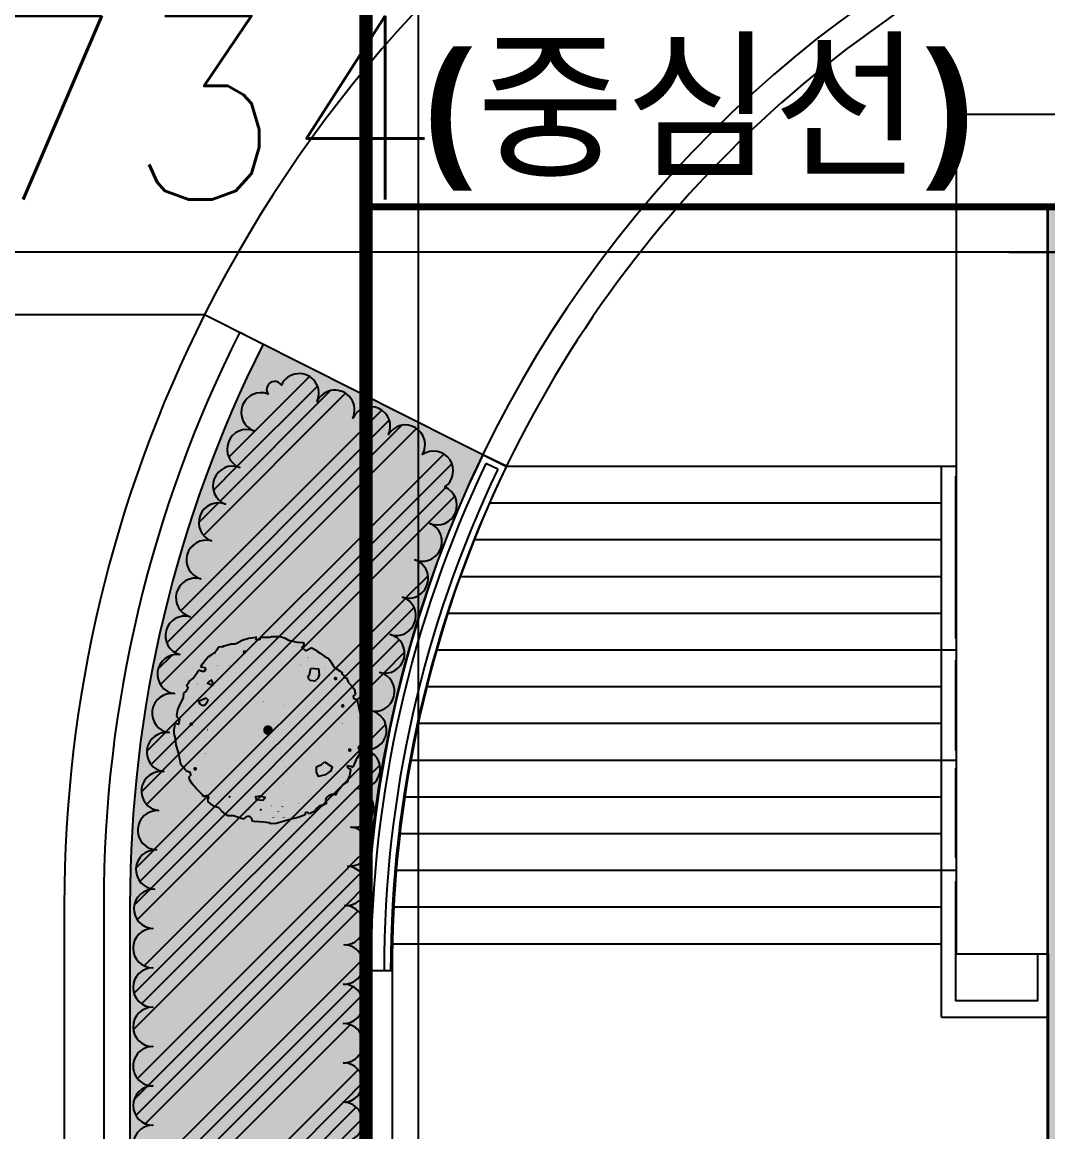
# Model space of a CAD drawing. Header units: millimetres. Extents: x 0 to 190005487, y 0 to 455456909.
# Drawn here: x 87051 to 94870, y 116832 to 125292 of the extents above; entities that cross this region are included whole.
import ezdxf

# ---------------------------------------------------------------- set-up
doc = ezdxf.new("R2010")
doc.units = ezdxf.units.MM
doc.header["$LTSCALE"] = 800
doc.header["$MEASUREMENT"] = 0
doc.header["$PDSIZE"] = -10
for name, pattern in [('CEN', [62, 60, -1, 0, -1]), ('CENTER', [2, 1.25, -0.25, 0.25, -0.25]), ('DOT2', [0.125, 0, -0.125]), ('HID', [2, 1.1, -0.9])]:
    doc.linetypes.add(name, pattern=pattern)
doc.layers.get('0').update_dxf_attribs({"linetype": 'CONTINUOUS'})
doc.layers.get('Defpoints').update_dxf_attribs({"color": 153, "linetype": 'CONTINUOUS'})
for name, color, linetype in [('0-녹지', 71, 'CONTINUOUS'), ('_관목_Out', 7, 'CONTINUOUS'), ('_관목_Plant', 76, 'CONTINUOUS'), ('_교목_Plant', 90, 'CONTINUOUS'), ('A-ANNO-TEXT2', 3, 'CONTINUOUS'), ('A-조적해치', 8, 'CONTINUOUS'), ('CEN', 1, 'CEN'), ('COL', 2, 'CONTINUOUS'), ('FIN', 5, 'CONTINUOUS'), ('tc-2', 252, 'CONTINUOUS'), ('WID', 4, 'CONTINUOUS'), ('사업부지', 7, 'CONTINUOUS'), ('지상1층', 253, 'CONTINUOUS'), ('지하2층외벽선', 6, 'CONTINUOUS')]:
    doc.layers.add(name, color=color, linetype=linetype)
doc.layers.add('CE_FH_TEXT', color=130, linetype='CONTINUOUS', lineweight=20)
doc.layers.add('XR-평면도$0$A-SSXM-STAIR', color=7, linetype='CONTINUOUS', lineweight=25)
doc.styles.add('SH_대대리576', font='NanumGothicBold.ttf')
doc.styles.get("Standard").update_dxf_attribs({"font": 'SIMPLEX.shx'})
doc.dimstyles.new('SHP 600', dxfattribs={"dimscale": 400, "dimtxt": 3.5, "dimasz": 1, "dimexe": 2, "dimexo": 2, "dimgap": 1, "dimtad": 1, "dimdec": 0, "dimzin": 0, "dimdsep": 46, "dimtxsty": 'Standard', "dimblk": 'DIMDOT', "dimcen": 0.09, "dimclrt": 3, "dimadec": 0, "dimazin": 1, "dimtfac": 1, "dimtdec": 0, "dimtix": 1, "dimtmove": 2, "dimatfit": 0, "dimldrblk": 'DIMDOT', "dimfxl": 1, "dimtfillclr": 3, "dimtolj": 1, "dimtzin": 0, "dimarcsym": 0})

# ---------------------------------------------------------------- blocks, each defined once
blk = doc.blocks.new('DIMDOT')
at = {"color": 0}
blk.add_line((-2, 0), (2, 0), dxfattribs=at)
for radius in [0.5, 0.25]:
    blk.add_circle((0, 0), radius, dxfattribs=at)
blk = doc.blocks.new('*D51')
at = {"color": 0, "lineweight": -2}
for p, q in [((75637.8, 124238.1), (75637.8, 124338.1)), ((95372.1, 124238.1), (95372.1, 124338.1)), ((94972.1, 123538.1), (76037.8, 123538.1))]:
    blk.add_line(p, q, dxfattribs=at)
at = {"layer": 'Defpoints', "color": 0}
for p in [(75637.8, 123538.1), (75637.8, 123438.1), (95372.1, 123438.1)]:
    blk.add_point(p, dxfattribs=at)
at = {"color": 0, "linetype": 'ByBlock', "lineweight": -2, "xscale": 400, "yscale": 400, "zscale": 400, "rotation": 180}
blk.add_blockref('DIMDOT', (75637.8, 123538.1), dxfattribs=at)
at = {"color": 0, "linetype": 'ByBlock', "lineweight": -2, "xscale": 400, "yscale": 400, "zscale": 400}
blk.add_blockref('DIMDOT', (95372.1, 123538.1), dxfattribs=at)
at = {"color": 3, "insert": (87238.9, 124639), "char_height": 1400, "attachment_point": 5}
blk.add_mtext('\\A1;19734', dxfattribs=at)
blk = doc.blocks.new('TL000051_0')
at = {"color": 0}
for points in [[(-0.3097, 0.5665), (-0.2973, 0.5738), (-0.2634, 0.5823), (-0.251, 0.5868), (-0.2256, 0.5868), (-0.2126, 0.5907), (-0.1747, 0.6116), (-0.1624, 0.6162), (-0.133, 0.6247), (-0.1115, 0.6286), (-0.0822, 0.6331), (-0.0795, 0.6331)], [(-0.0499, 0.6331), (-0.0548, 0.6175), (-0.0632, 0.6136), (-0.0717, 0.6136), (-0.0776, 0.6136), (-0.0795, 0.622), (-0.0795, 0.6279), (-0.0795, 0.6364)], [(-0.0499, 0.6331), (-0.0313, 0.6331), (0.015, 0.6331), (0.0235, 0.637), (0.0861, 0.637)], [(0.0861, 0.637), (0.1161, 0.6247), (0.1408, 0.6116), (0.1956, 0.5992), (0.2087, 0.5992), (0.238, 0.5953), (0.2451, 0.5934)], [(-0.4578, 0.4302), (-0.4532, 0.4395), (-0.4447, 0.4519), (-0.4238, 0.4812), (-0.4069, 0.4982), (-0.3814, 0.5151), (-0.3691, 0.5236), (-0.3598, 0.5289)], [(-0.3097, 0.5665), (-0.3136, 0.5673), (-0.3325, 0.564), (-0.341, 0.5594), (-0.3469, 0.5477), (-0.3612, 0.5268)], [(0.2996, 0.56), (0.2934, 0.5568), (0.2595, 0.5399), (0.2302, 0.5614), (0.2471, 0.5823), (0.2451, 0.5934)], [(0.2996, 0.56), (0.3182, 0.549), (0.3306, 0.5405), (0.356, 0.5236), (0.3899, 0.4982), (0.4108, 0.4897), (0.4193, 0.4773), (0.4447, 0.4395), (0.4532, 0.4264), (0.491, 0.401), (0.5085, 0.3866)], [(-0.5543, 0.3043), (-0.5542, 0.3045), (-0.5412, 0.3215), (-0.5334, 0.3338), (-0.5118, 0.3508), (-0.4949, 0.3717), (-0.4825, 0.3925), (-0.4728, 0.4065)], [(-0.459, 0.4303), (-0.4297, 0.4264), (-0.4232, 0.416), (-0.4336, 0.399), (-0.4486, 0.399), (-0.4649, 0.4056), (-0.4728, 0.4065)], [(0.5085, 0.3866), (0.504, 0.3801), (0.5164, 0.3717), (0.5249, 0.3593), (0.5249, 0.3547), (0.5334, 0.3547), (0.5353, 0.3547)], [(-0.5549, 0.3052), (-0.5464, 0.2928), (-0.5484, 0.2784), (-0.5568, 0.266), (-0.5716, 0.2545)], [(0.5353, 0.3547), (0.5373, 0.3508), (0.5458, 0.3254), (0.5712, 0.2999), (0.592, 0.2752), (0.592, 0.2582), (0.5958, 0.2454)], [(-0.6253, 0.0952), (-0.6214, 0.0978), (-0.6129, 0.1402), (-0.6044, 0.1611), (-0.5881, 0.195), (-0.5751, 0.2204), (-0.5716, 0.2545)], [(0.5958, 0.2454), (0.5816, 0.2334), (0.5797, 0.2315), (0.5816, 0.2171), (0.5862, 0.2126), (0.5901, 0.2126), (0.6005, 0.2106), (0.6025, 0.2106), (0.6061, 0.2099)], [(0.6061, 0.2099), (0.6129, 0.1865), (0.6175, 0.1526), (0.626, 0.1193), (0.6383, 0.0769), (0.6468, 0.0391), (0.6344, -0.0287), (0.6429, -0.0535), (0.6299, -0.0998), (0.6299, -0.1069)], [(-0.6253, 0.0952), (-0.6012, 0.0744), (-0.6099, 0.039), (-0.6344, 0.0463)], [(-0.5857, -0.2432), (-0.592, -0.2347), (-0.6005, -0.1969), (-0.609, -0.1545), (-0.626, -0.0998), (-0.6299, -0.058), (-0.6383, -0.0241), (-0.6383, 0.0052), (-0.6344, 0.0261), (-0.6344, 0.0463)], [(0.6257, -0.1417), (0.6214, -0.1676), (0.6044, -0.1924), (0.6005, -0.2008), (0.5797, -0.2471), (0.5758, -0.2531)], [(0.6299, -0.1069), (0.6162, -0.1128), (0.6142, -0.1187), (0.6201, -0.1304), (0.622, -0.1343), (0.6257, -0.1417)], [(-0.5374, -0.3183), (-0.5255, -0.3065), (-0.5281, -0.2902), (-0.5392, -0.2843), (-0.5477, -0.2817), (-0.5562, -0.2758), (-0.564, -0.268), (-0.5699, -0.2543), (-0.5836, -0.2432), (-0.5857, -0.2432)], [(0.5645, -0.27), (0.5627, -0.2726), (0.5542, -0.3104), (0.5458, -0.3319), (0.5412, -0.3528), (0.5118, -0.3697), (0.4825, -0.4075), (0.4656, -0.4284), (0.4588, -0.4423)], [(0.5771, -0.2536), (0.5634, -0.2478), (0.5614, -0.2478), (0.5516, -0.2458), (0.5458, -0.2458), (0.5399, -0.2458), (0.5418, -0.2556), (0.5497, -0.2608), (0.5575, -0.2647), (0.5653, -0.2706)], [(-0.4378, -0.4525), (-0.4447, -0.4414), (-0.4571, -0.4284), (-0.4864, -0.399), (-0.5164, -0.3651), (-0.5334, -0.3358), (-0.5373, -0.3188), (-0.5374, -0.3183)], [(-0.4068, -0.4894), (-0.4095, -0.4695), (-0.4036, -0.4584), (-0.4069, -0.4506), (-0.4147, -0.4473), (-0.4206, -0.4473), (-0.4401, -0.4532)], [(0.4597, -0.4427), (0.446, -0.4369), (0.4323, -0.4388), (0.4088, -0.4506), (0.399, -0.4584), (0.3932, -0.4682), (0.3912, -0.4779), (0.3951, -0.4955), (0.399, -0.5014)], [(-0.1613, -0.6056), (-0.1793, -0.6012), (-0.2341, -0.5842), (-0.2719, -0.5842), (-0.2889, -0.5718), (-0.3136, -0.551), (-0.3351, -0.5295), (-0.3691, -0.5171), (-0.4068, -0.4894)], [(0.3981, -0.5001), (0.373, -0.5125), (0.3606, -0.5125), (0.3475, -0.5171), (0.3306, -0.534), (0.3182, -0.551), (0.2973, -0.5634), (0.2825, -0.5692)], [(0.2543, -0.5773), (0.2426, -0.5803), (0.2126, -0.5927), (0.1956, -0.5973), (0.1578, -0.6057), (0.103, -0.622), (0.0567, -0.6351), (0.0189, -0.639), (0.0065, -0.6305), (-0.0313, -0.6266), (-0.0945, -0.622), (-0.1075, -0.6188)], [(0.2825, -0.5692), (0.2719, -0.5601), (0.2641, -0.5601), (0.2523, -0.5621), (0.2543, -0.5699), (0.2543, -0.5773)]]:
    blk.add_lwpolyline(points, dxfattribs=at)
for points, const_width in [([(-0.1532, 0.5317, -1), (-0.1658, 0.5317, -1)], 0.0125), ([(0.2751, 0.492, -1), (0.2726, 0.492, -1)], 0.00251), ([(-0.3438, 0.4389, -1), (-0.3463, 0.4389, -1)], 0.00251), ([(-0.2641, 0.4389, -1), (-0.2666, 0.4389, -1)], 0.00251), ([(0.2219, 0.4434, -1), (0.2194, 0.4434, -1)], 0.00251), ([(0.39, 0.4213, -1), (0.3875, 0.4213, -1)], 0.00251), ([(-0.4767, 0.315, -1), (-0.4792, 0.315, -1)], 0.00251), ([(0.4662, 0.3506, -1), (0.4537, 0.3506, -1)], 0.0125), ([(-0.0298, 0.1956, -1), (-0.0324, 0.1956, -1)], 0.00251), ([(0.5149, 0.1645, -1), (0.5023, 0.1645, -1)], 0.0125), ([(-0.5159, 0.0411, -1), (-0.5284, 0.0411, -1)], 0.0125), ([(0.5093, 0.0456, -1), (0.5068, 0.0456, -1)], 0.00251), ([(0.1071, -0.0562, -1), (0.1046, -0.0562, -1)], 0.00251), ([(0.563, -0.1359, -1), (0.5505, -0.1359, -1)], 0.0125), ([(-0.4236, -0.158, -1), (-0.4261, -0.158, -1)], 0.00251), ([(-0.4893, -0.2638, -1), (-0.5018, -0.2638, -1)], 0.0125), ([(-0.2576, -0.4539, -1), (-0.2651, -0.4539, -1)], 0.00752), ([(0.0233, -0.5156, -1), (0.0208, -0.5156, -1)], 0.00251), ([(0.2089, -0.4981, -1), (0.2064, -0.4981, -1)], 0.00251), ([(-0.1271, -0.5422, -1), (-0.1297, -0.5422, -1)], 0.00251), ([(-0.0449, -0.5422, -1), (-0.0524, -0.5422, -1)], 0.00752)]:
    blk.add_lwpolyline(points, format="xyb", close=True, dxfattribs=dict(at, const_width=const_width))
for points in [[(0.2919, 0.4213), (0.3446, 0.4168), (0.3491, 0.3772), (0.3401, 0.3506), (0.318, 0.333), (0.2874, 0.3371), (0.2784, 0.3461), (0.2739, 0.3681), (0.2829, 0.3772)], [(-0.3717, 0.311), (-0.3852, 0.3416), (-0.3982, 0.333), (-0.4113, 0.3195), (-0.3982, 0.315), (-0.3807, 0.3065), (-0.3762, 0.3065)], [(-0.4203, 0.2177), (-0.4735, 0.1956), (-0.4645, 0.1781), (-0.4469, 0.1695), (-0.4293, 0.1695), (-0.4113, 0.1956), (-0.4073, 0.2046)], [(0.3842, -0.2152), (0.4374, -0.2503), (0.4283, -0.2769), (0.3887, -0.3034), (0.3446, -0.3165), (0.3315, -0.2859), (0.3315, -0.2503), (0.3491, -0.2418), (0.3621, -0.2372)], [(-0.0532, -0.4494), (-0.0843, -0.4539), (-0.0797, -0.4715), (-0.0356, -0.476), (-0.0181, -0.4584), (-0.0181, -0.4584)]]:
    blk.add_lwpolyline(points, close=True, dxfattribs=at)
at = {"const_width": 0.0326}
blk.add_lwpolyline([(0.0163, 0, -1), (-0.0163, 0, -1)], format="xyb", close=True, dxfattribs=at)
at = {"color": 0}
blk.add_lwpolyline([(-0.1075, -0.6188, 0.875539), (-0.1613, -0.6056, 1.618197)], format="xyb", dxfattribs=at)
at = {"layer": 'tc-2', "linetype": 'DOT2'}
for points in [[(0.1135, 0.1774), (0.1219, 0.2373), (0.135, 0.3012), (0.1643, 0.3651), (0.1643, 0.4466), (0.1819, 0.519), (0.1858, 0.5705), (0.1912, 0.6002)], [(0, 0), (0.0365, 0.0496), (0.075, 0.1258), (0.105, 0.1643), (0.135, 0.2243), (0.1819, 0.2758), (0.2243, 0.3143), (0.2843, 0.3651), (0.3443, 0.4212), (0.3912, 0.4982)], [(-0.002, 0.0065), (-0.0619, 0.0065), (-0.1174, 0.002), (-0.1474, 0.002), (-0.1943, 0.002), (-0.2628, -0.0189), (-0.3482, -0.0365), (-0.4297, -0.0535), (-0.4806, -0.0574), (-0.5575, -0.0574), (-0.6175, -0.0574), (-0.6305, -0.0619)], [(-0.3012, -0.0274), (-0.3267, -0.0235), (-0.3743, -0.0104), (-0.4127, 0.002), (-0.4466, 0.0111), (-0.4766, 0.015), (-0.5066, 0.0235), (-0.549, 0.0365), (-0.6051, 0.0586)], [(-0.0104, 0.002), (0.0065, -0.015), (0.0196, -0.045), (0.0365, -0.0789), (0.0535, -0.1258), (0.0835, -0.1643), (0.1004, -0.2073), (0.1174, -0.2543), (0.1304, -0.2882), (0.1558, -0.3267), (0.1689, -0.3482), (0.2289, -0.3997), (0.2413, -0.4251), (0.2758, -0.4551), (0.3312, -0.4936), (0.3601, -0.5127)], [(-0.4646, -0.0562), (-0.4982, -0.0743), (-0.5366, -0.1043), (-0.579, -0.1304), (-0.6051, -0.1428), (-0.6119, -0.1453)], [(0.1135, -0.2543), (0.1135, -0.3012), (0.1089, -0.3651), (0.1004, -0.4121), (0.0965, -0.4375), (0.1004, -0.4806), (0.0965, -0.5236), (0.1004, -0.579), (0.105, -0.596), (0.1009, -0.6226)], [(0.0969, -0.5189), (0.0704, -0.5529), (0.0535, -0.579), (0.0365, -0.596), (0.015, -0.6214), (0.0065, -0.6299)]]:
    blk.add_lwpolyline(points, dxfattribs=at)
blk = doc.blocks.new('G$CBD6E5784')
at = {"layer": '0-녹지'}
h = blk.add_hatch(color=256, dxfattribs=at)
h.dxf.hatch_style = 1
edge = h.paths.add_edge_path(flags=17)
edge.add_line((25986.5, 194332.5), (24311.1, 195176.8))
edge.add_arc((32794.9, 190901.8), 9500, 153.25632, 180)
edge.add_line((23294.9, 190901.8), (23294.9, 155030.9))
edge.add_arc((43094.9, 155030.9), 19800, 180, 186.68275)
edge.add_line((23429.4, 152726.8), (25094.9, 152726.8))
edge.add_line((25094.9, 152726.8), (25094.9, 190401.8))
edge.add_line((25094.9, 190401.8), (25082.8, 190401.8))
edge.add_arc((34082.8, 190401.8), 9000, 154.10353, 180, ccw=False)
at = {"layer": '_관목_Plant'}
h = blk.add_hatch(dxfattribs=at)
h.set_pattern_fill('ANSI34', color=256, scale=30, style=0)
h.set_pattern_definition([(45, (-2424553.34, 1190841.1), (-404.11153, 404.11153), []), (45, (-2424418.63, 1190841.1), (-404.11153, 404.11153), []), (45, (-2424283.9, 1190841.1), (-404.11153, 404.11153), []), (45, (-2424149.2, 1190841.1), (-404.11153, 404.11153), [])])
edge = h.paths.add_edge_path()
edge.add_arc((24294, 194655.4), 150, 68.90759, 248.90759)
edge.add_arc((24186, 194375.5), 150, 68.90759, 248.90759)
edge.add_arc((24078, 194095.6), 150, 68.90759, 248.90759)
edge.add_arc((23970.1, 193815.7), 150, 68.90759, 248.90759)
edge.add_arc((23875.9, 193531.2), 150, 74.44472, 254.44472)
edge.add_arc((23795.4, 193242.2), 150, 74.44472, 254.44472)
edge.add_arc((23715, 192953.2), 150, 74.44472, 254.44472)
edge.add_arc((23654.4, 192660.1), 150, 82.20846, 262.20846)
edge.add_arc((23613.7, 192362.9), 150, 82.20846, 262.20846)
edge.add_arc((23573.1, 192065.6), 150, 82.20846, 262.20846)
edge.add_arc((23532.4, 191768.4), 150, 82.20846, 262.20846)
edge.add_arc((23504.8, 191470), 150, 87.22499, 267.22499)
edge.add_arc((23490.3, 191170.3), 150, 87.22499, 267.22499)
edge.add_arc((23475.8, 190870.7), 150, 87.22499, 267.22499)
edge.add_arc((23468.6, 190570.8), 150, 90.04406, 270.04406)
edge.add_arc((23468.8, 190270.8), 150, 90.04406, 270.04406)
edge.add_arc((23469.1, 189970.8), 150, 90.04406, 270.04406)
edge.add_arc((23469.3, 189670.8), 150, 90.04406, 270.04406)
edge.add_arc((23469.5, 189370.8), 150, 90.04406, 270.04406)
edge.add_arc((23469.8, 189070.8), 150, 90.04406, 270.04406)
edge.add_arc((23470, 188770.8), 150, 90.04406, 270.04406)
edge.add_arc((23470.2, 188470.8), 150, 90.04406, 270.04406)
edge.add_arc((23470.5, 188170.8), 150, 90.04406, 270.04406)
edge.add_arc((23470.7, 187870.8), 150, 90.04406, 270.04406)
edge.add_arc((23470.9, 187570.8), 150, 90.04406, 270.04406)
edge.add_arc((23471.2, 187270.8), 150, 90.04406, 270.04406)
edge.add_arc((23471.4, 186970.8), 150, 90.04406, 270.04406)
edge.add_arc((23471.6, 186670.8), 150, 90.04406, 270.04406)
edge.add_arc((23471.8, 186370.8), 150, 90.04406, 270.04406)
edge.add_arc((23472.1, 186070.8), 150, 90.04406, 270.04406)
edge.add_arc((23472.3, 185770.8), 150, 90.04406, 270.04406)
edge.add_arc((23472.5, 185470.8), 150, 90.04406, 270.04406)
edge.add_arc((23472.8, 185170.8), 150, 90.04406, 270.04406)
edge.add_arc((23473, 184870.8), 150, 90.04406, 270.04406)
edge.add_arc((23473.2, 184570.8), 150, 90.04406, 270.04406)
edge.add_arc((23476.6, 184270.9), 150, 91.24715, 271.24715)
edge.add_arc((23483.1, 183971), 150, 91.24715, 271.24715)
edge.add_arc((23634.8, 183799.4), 150, 171.71925, 351.71925)
edge.add_arc((23933.1, 183770.1), 150, 177.06972, 357.06972)
edge.add_arc((24232.7, 183754.8), 150, 177.06972, 357.06972)
edge.add_arc((24531.1, 183767.3), 150, 187.74844, 7.74844)
edge.add_arc((24787.1, 183892.4), 150, 224.31924, 44.31924)
edge.add_arc((24906, 184146.7), 150, 265.56792, 85.56792)
edge.add_arc((24915.8, 184446.2), 150, 270.67434, 90.67434)
edge.add_arc((24912.3, 184746.2), 150, 270.67434, 90.67434)
edge.add_arc((24910.9, 185046.2), 150, 269.85666, 89.85666)
edge.add_arc((24911.6, 185346.2), 150, 269.85666, 89.85666)
edge.add_arc((24912.4, 185646.2), 150, 269.85666, 89.85666)
edge.add_arc((24913.1, 185946.2), 150, 269.85666, 89.85666)
edge.add_arc((24913.9, 186246.2), 150, 269.85666, 89.85666)
edge.add_arc((24914.6, 186546.2), 150, 269.85666, 89.85666)
edge.add_arc((24915.4, 186846.2), 150, 269.85666, 89.85666)
edge.add_arc((24916.1, 187146.2), 150, 269.85666, 89.85666)
edge.add_arc((24916.9, 187446.2), 150, 269.85666, 89.85666)
edge.add_arc((24917.6, 187746.2), 150, 269.85666, 89.85666)
edge.add_arc((24918.4, 188046.2), 150, 269.85666, 89.85666)
edge.add_arc((24919.1, 188346.2), 150, 269.85666, 89.85666)
edge.add_arc((24919.9, 188646.2), 150, 269.85666, 89.85666)
edge.add_arc((24920.6, 188946.2), 150, 269.85666, 89.85666)
edge.add_arc((24921.4, 189246.2), 150, 269.85666, 89.85666)
edge.add_arc((24922.1, 189546.2), 150, 269.85666, 89.85666)
edge.add_arc((24922.9, 189846.2), 150, 269.85666, 89.85666)
edge.add_arc((24923.6, 190146.2), 150, 269.85666, 89.85666)
edge.add_arc((24926.4, 190446.2), 150, 269.08199, 89.08199)
edge.add_arc((24931.2, 190746.1), 150, 269.08199, 89.08199)
edge.add_arc((24944.9, 191045.7), 150, 265.70971, 85.70971)
edge.add_arc((24967.3, 191344.9), 150, 265.70971, 85.70971)
edge.add_arc((25003.7, 191642.3), 150, 260.34345, 80.34345)
edge.add_arc((25054, 191938.1), 150, 260.34345, 80.34345)
edge.add_arc((25101.9, 192234.2), 150, 261.26594, 81.26594)
edge.add_arc((25163.1, 192527.5), 150, 255.1573, 75.1573)
edge.add_arc((25240, 192817.4), 150, 255.1573, 75.1573)
edge.add_arc((25325.5, 193104.9), 150, 251.71459, 71.71459)
edge.add_arc((25419.6, 193389.7), 150, 251.71459, 71.71459)
edge.add_arc((25523.8, 193670.8), 150, 247.59313, 67.59313)
edge.add_arc((25638.2, 193948.2), 150, 247.59313, 67.59313)
edge.add_arc((25610.1, 194210.2), 150, 304.66884, 124.66884)
edge.add_arc((25395.5, 194409.7), 150, 329.51198, 149.51198)
edge.add_arc((25130.1, 194548.9), 150, 335.13235, 155.13235)
edge.add_arc((24857.9, 194675), 150, 335.13235, 155.13235)
edge.add_arc((24585.7, 194801.2), 150, 335.13235, 155.13235)
edge.add_arc((24398.8, 194829.8), 61.4, 34.12077, 214.12077)
at = {"layer": '_관목_Out'}
blk.add_lwpolyline([(24921, 189096.2, 1), (24921.8, 189396.2, 1), (24922.5, 189696.2, 1), (24923.3, 189996.2, 1), (24924, 190296.2, 1), (24924, 190296.2, 1), (24928.8, 190596.2, 1), (24933.6, 190896.1, 1), (24933.6, 190896.1, 1), (24956.1, 191195.3, 1), (24978.5, 191494.4, 1), (24978.5, 191494.4, 1), (25028.8, 191790.2, 1), (25079.2, 192085.9, 1), (25079.2, 192085.9, 1), (25124.7, 192382.5, 1), (25124.7, 192382.5, 1), (25201.6, 192672.5, 1), (25278.4, 192962.4, 1), (25278.4, 192962.4, 1), (25372.5, 193247.3, 1), (25466.7, 193532.1, 1), (25466.7, 193532.1, 1), (25581, 193809.5, 1), (25695.4, 194086.8, 1), (25695.4, 194086.8, 1), (25524.7, 194333.6, 1), (25524.7, 194333.6, 1), (25266.2, 194485.8, 1), (25266.2, 194485.8, 1), (24994, 194611.9, 1), (24721.8, 194738.1, 1), (24449.7, 194864.3, 1), (24449.7, 194864.3, 1), (24348, 194795.3, 1), (24240, 194515.4, 1), (24132, 194235.5, 1), (24024.1, 193955.6, 1), (23916.1, 193675.7, 1), (23916.1, 193675.7, 1), (23835.7, 193386.7, 1), (23755.2, 193097.7, 1), (23674.8, 192808.7, 1), (23674.8, 192808.7, 1), (23634.1, 192511.5, 1), (23593.4, 192214.3, 1), (23552.7, 191917, 1), (23512.1, 191619.8, 1), (23512.1, 191619.8, 1), (23497.5, 191320.1, 1), (23483, 191020.5, 1), (23468.5, 190720.8, 1), (23468.5, 190720.8, 1), (23468.7, 190420.8, 1), (23469, 190120.8, 1), (23469.2, 189820.8, 1), (23469.4, 189520.8, 1), (23469.7, 189220.8, 1), (23469.9, 188920.8, 1)], format="xyb", dxfattribs=at)
at = {"layer": '_교목_Plant', "xscale": 1120, "yscale": 1120, "zscale": 1120}
blk.add_blockref('TL000051_0', (24347.5, 192233.4), dxfattribs=at)

msp = doc.modelspace()

# ---------------------------------------------------------------- hatches: boundary and pattern name
at = {"layer": '사업부지', "linetype": 'Continuous', "ltscale": 10}
h = msp.add_hatch(dxfattribs=at)
h.set_pattern_fill('AR-HBONE', color=8, scale=100, angle=14.62513, style=0)
h.set_pattern_definition([(59.62512505, (-197505235.8, -418325729.87), (-142.83199963, 547.356392), [1200, -400]), (149.62512505, (-197505033.53, -418325384.78), (-142.83199963, 547.356392), [1200, -400])])
edge = h.paths.add_edge_path()
edge.add_arc((69656.1, 120961.3), 8500, 12.08953, 71.41029, ccw=False)
edge.add_arc((69656.1, 120961.3), 8500, 360, 12.08953, ccw=False)
edge.add_line((78156.1, 120961.3), (78156.1, 82684.9))
edge.add_arc((107656.1, 82684.9), 29500, 180, 238.20401)
edge.add_line((92112.7, 57611.9), (124240, 37695.3))
edge.add_arc((133460.7, 52569), 17500, 238.20401, 296.88928)
edge.add_arc((133460.7, 52569), 17500, 296.88928, 329.81131)
edge.add_arc((160256.3, 36980.7), 13500, 90, 149.81131, ccw=False)
edge.add_line((160256.3, 50480.7), (162177.1, 50480.7))
edge.add_line((162177.1, 50480.7), (162177.1, 51980.7))
edge.add_line((162177.1, 51980.7), (160256.3, 51980.7))
edge.add_arc((160256.3, 36980.7), 15000, 90, 149.81131)
edge.add_arc((133460.7, 52569), 16000, 296.88928, 329.81131, ccw=False)
edge.add_arc((133460.7, 52569), 16000, 238.20401, 296.88928, ccw=False)
edge.add_line((125030.3, 38970.2), (92903, 58886.8))
edge.add_arc((107656.1, 82684.9), 28000, 180, 238.20401, ccw=False)
edge.add_line((79656.1, 82684.9), (79656.1, 120961.3))
edge.add_arc((69656.1, 120961.3), 10000, 360, 12.08953)
edge.add_arc((69656.1, 120961.3), 10000, 12.08953, 76.96135)
edge.add_line((71912.2, 130703.5), (72365.8, 129017.8))
at = {"layer": '지상1층'}
h = msp.add_hatch(color=256, dxfattribs=at)
h.dxf.hatch_style = 1
h.paths.add_polyline_path([(89668.8, 80384.8), (89668.8, 106984.8), (97072.1, 106984.8), (97072.1, 106984.8), (97072.1, 114784.8), (94868.8, 114784.8), (94868.8, 123884.8), (105268.8, 123884.8), (105268.8, 127084.8), (109768.8, 127084.8), (205268.8, 127084.8), (205268.8, 69084.8), (105268.8, 69084.8), (105268.8, 75984.8), (102768.8, 75984.8), (102768.8, 80384.8)])

# ---------------------------------------------------------------- linework, layer by layer
msp.add_line((94060, 117706.5), (94868.8, 117706.5))
for points in [[(105072.1, 124588.1), (94172.1, 124588.1), (94172.1, 118188.1), (94872.1, 118188.1), (94872.1, 114788.1), (97072.1, 114788.1), (97072.1, 106988.1), (89672.1, 106988.1), (89672.1, 80388.1), (102772.1, 80388.1), (102772.1, 75988.1), (105272.1, 75988.1), (105272.1, 69088.1), (205072.1, 69088.1), (205072.1, 102988.1), (205272.1, 102988.1), (205272.1, 127088.1), (105072.1, 127088.1)], [(105072.1, 124588.1), (94172.1, 124588.1), (94172.1, 118188.1), (94872.1, 118188.1), (94872.1, 123888.1), (105072.1, 123888.1)]]:
    msp.add_lwpolyline(points, close=True)
for points in [[(94172.1, 120596), (94168, 120596), (94168, 121830.4), (94172.1, 121830.4)], [(94172.1, 119742.9), (94168, 119742.9), (94168, 120425.1), (94172.1, 120425.1)], [(94172.1, 118919.9), (94168, 118919.9), (94168, 119602), (94172.1, 119602)], [(94791.5, 118188.1), (94791.5, 117830.2), (94168, 117830.2), (94168, 118741.1), (94172.1, 118741.1)]]:
    msp.add_lwpolyline(points)
at = {"layer": 'A-조적해치'}
for p, q in [((88441.8, 123063.1), (90742.4, 121903.8)), ((87372.1, 118563.1), (87372.1, 82692.2))]:
    msp.add_line(p, q, dxfattribs=at)
msp.add_arc((97372.1, 118563.1), 10000, 153.25632, 180, dxfattribs=at)
at = {"layer": 'CE_FH_TEXT', "linetype": 'CENTER', "const_width": 53.3}
msp.add_lwpolyline([(89668.8, 109484.8), (97268.8, 109484.8), (97268.8, 106184.8), (105068.8, 106184.8), (105068.8, 103284.8), (205068.8, 103284.8), (205068.8, 127084.8), (200568.8, 127084.8), (200568.8, 121504.8), (198168.8, 121504.8), (198168.8, 114584.8), (150268.8, 114584.8), (150268.8, 127084.8), (145568.8, 127084.8), (145568.8, 121504.8), (143168.8, 121504.8), (143168.8, 114584.8), (112168.8, 114584.8), (112168.8, 121504.8), (109768.8, 121504.8), (109768.8, 127084.8), (105068.8, 127084.8), (105068.8, 123884.8), (89668.8, 123884.8)], close=True, dxfattribs=at)
at = {"layer": 'CEN'}
msp.add_line((90072.1, 62488.1), (90072.1, 195988.1), dxfattribs=at)
msp.add_lwpolyline([(90072.1, 154288.1), (138672.1, 154288.1), (138672.1, 141788.1), (185572.1, 141788.1), (185572.1, 126488.1), (204672.1, 126488.1), (204672.1, 126488.1), (204672.1, 126488.1), (204672.1, 80988.1), (193672.1, 69488.1), (105672.1, 69488.1), (105672.1, 69488.1), (105672.1, 69488.1), (105672.1, 80438.1), (105172.1, 80438.1), (105172.1, 80888.1), (90072.1, 80888.1)], close=True, dxfattribs=at)
at = {"layer": 'COL'}
msp.add_lwpolyline([(89872.1, 118063.1), (89872.1, 106988.1), (89672.1, 106988.1), (89672.1, 118063.1)], close=True, dxfattribs=at)
at = {"layer": 'FIN'}
msp.add_arc((97372.1, 118563.1), 10000, 90, 153.25632, dxfattribs=at)
at = {"layer": 'WID'}
for p, q in [((79756.9, 123063.1), (88441.8, 123063.1)), ((88709.7, 122928.1), (88888.3, 122838.1)), ((87672.1, 118563.1), (87672.1, 82692.2)), ((87872.1, 118563.1), (87872.1, 82692.2)), ((89672.1, 106988.1), (89672.1, 118063.1))]:
    msp.add_line(p, q, dxfattribs=at)
for points in [[(105072.1, 124588.1), (94172.1, 124588.1), (94172.1, 118188.1), (94872.1, 118188.1)], [(90743.7, 121906.5), (90563.8, 121993.8)], [(90677, 121883.3), (90587, 121927)]]:
    msp.add_lwpolyline(points, dxfattribs=at)
for centre, radius, start, end in [((98672.1, 118088.1), 9000, 90, 180), ((98672.1, 118088.1), 8800, 90, 180.16277), ((97372.1, 118563.1), 9700, 153.25632, 180), ((97372.1, 118563.1), 9500, 153.25632, 180), ((98660, 118063.1), 9000, 154.10353, 180.15916), ((98660, 118063.1), 8950, 154.42362, 180.00017), ((98660, 118063.1), 8800, 154.10353, 180.00017), ((98660, 118063.1), 8850, 154.42723, 180.00017)]:
    msp.add_arc(centre, radius, start, end, dxfattribs=at)
at = {"layer": 'XR-평면도$0$A-SSXM-STAIR'}
for p, q in [((90743.7, 121906.5), (94172.1, 121906.5)), ((94060, 117706.5), (94060, 121906.5)), ((90613.8, 121626.5), (94060, 121626.5)), ((90495.5, 121346.5), (94060, 121346.5)), ((90388.4, 121066.5), (94060, 121066.5)), ((90292, 120786.5), (94060, 120786.5)), ((90206, 120506.5), (94172.1, 120506.5)), ((90130.1, 120226.5), (94060, 120226.5)), ((90063.9, 119946.5), (94060, 119946.5)), ((90007.3, 119666.5), (94172.1, 119666.5)), ((89960.1, 119386.5), (94060, 119386.5)), ((89922.1, 119106.5), (94060, 119106.5)), ((89893.2, 118826.5), (94172.1, 118826.5)), ((89873.3, 118546.5), (94060, 118546.5)), ((89862.4, 118266.5), (94060, 118266.5))]:
    msp.add_line(p, q, dxfattribs=at)
at = {"layer": '지상1층'}
msp.add_lwpolyline([(89668.8, 80384.8), (89668.8, 106984.8), (97068.8, 106984.8), (97068.8, 109884.8), (102768.8, 109884.8), (102768.8, 114784.8), (94868.8, 114784.8), (94868.8, 123884.8), (105268.8, 123884.8), (105268.8, 127084.8), (109768.8, 127084.8), (205268.8, 127084.8), (205268.8, 69084.8), (105268.8, 69084.8), (105268.8, 75984.8), (102768.8, 75984.8), (102768.8, 80384.8)], close=True, dxfattribs=at)
at = {"layer": '지하2층외벽선', "linetype": 'HID', "const_width": 100}
msp.add_lwpolyline([(194072.1, 69088.1), (105272.1, 69088.1), (105272.1, 78588.1), (89672.1, 78588.1), (89672.1, 154688.1), (144868.8, 154688.1), (144868.8, 142188.1), (185672.1, 142188.1), (185672.1, 127088.1), (205072.1, 127088.1), (205072.1, 80588.1), (194072.1, 69088.1)], dxfattribs=at)

# ---------------------------------------------------------------- block references
msp.add_blockref('G$CBD6E5784', (64577.2, -72338.7))

# ---------------------------------------------------------------- texts
at = {"layer": 'A-ANNO-TEXT2', "style": 'SH_대대리576'}
msp.add_text('(중심선)', height=900, dxfattribs=at).set_placement((90119.4, 124207.5))

# ---------------------------------------------------------------- dimensions: what is measured, and where the dimension line sits
dim = msp.add_linear_dim(base=(75637.8, 123538.1), p1=(95372.1, 123438.1), p2=(75637.8, 123438.1), dimstyle='SHP 600')
dim.commit()
dim.dimension.update_dxf_attribs({"geometry": '*D51', "text_midpoint": (87238.9, 124639), "dimtype": 160})

doc.saveas('drawing.dxf')
